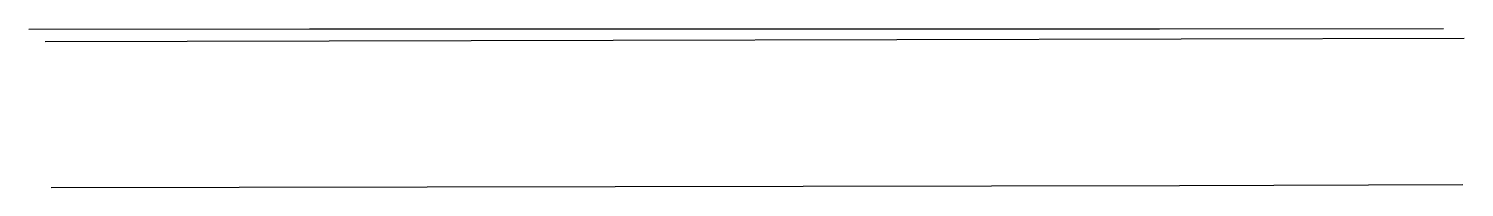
# Model space of a CAD drawing. Header units: feet. Extents: x 1321045 to 1321426, y 530800 to 530842.
import ezdxf

# ---------------------------------------------------------------- set-up
doc = ezdxf.new("R2010")
doc.units = ezdxf.units.FT
for name, color, linetype in [('SD-MAIN', 5, 'CONTINUOUS'), ('SS-MAIN', 2, 'CONTINUOUS'), ('W-MAIN', 3, 'CONTINUOUS')]:
    doc.layers.add(name, color=color, linetype=linetype)

msp = doc.modelspace()

# ---------------------------------------------------------------- linework, layer by layer
at = {"layer": 'SD-MAIN'}
msp.add_polyline3d([(1321050.88, 530800.12, 36.922), (1321200.44, 530800.38, 36.85), (1321350.05, 530800.61, 36.773), (1321425.21, 530800.84, 36.733)], dxfattribs=at)
at = {"layer": 'SS-MAIN'}
msp.add_polyline3d([(1321049.22, 530838.84, 34.872), (1321124.55, 530839.02, 34.801), (1321199.86, 530839.21, 34.725), (1321275.13, 530839.4, 34.643), (1321350.48, 530839.59, 34.558), (1321425.61, 530839.77, 34.469)], dxfattribs=at)
at = {"layer": 'W-MAIN'}
msp.add_polyline3d([(1321044.882, 530842.142, 37.421), (1321119.361, 530842.194, 37.388), (1321194.245, 530842.218, 37.351), (1321269.887, 530842.234, 37.31), (1321344.771, 530842.26, 37.265), (1321420.125, 530842.285, 37.218)], dxfattribs=at)

doc.saveas('drawing.dxf')
